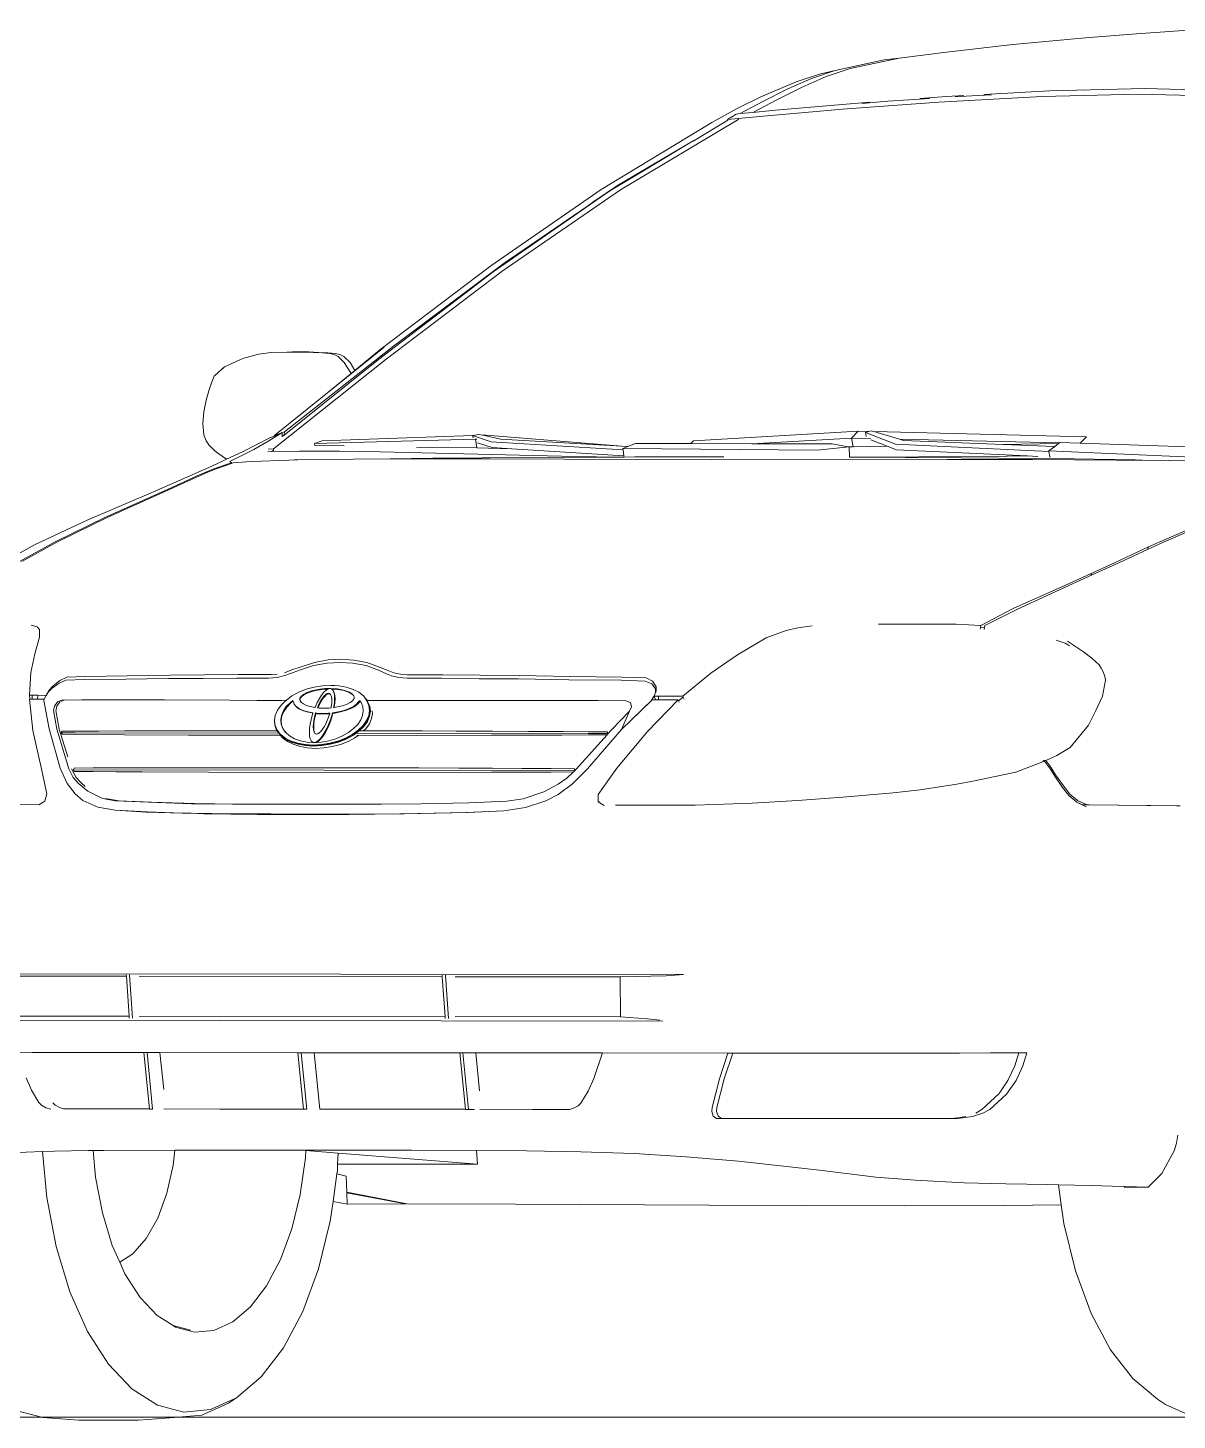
# Model space of a CAD drawing. Header units: inches. Extents: x 1944 to 3775, y -462 to 1299.
# Drawn here: x 3279.1 to 3328.6, y 1211.9 to 1271.9 of the extents above; entities that cross this region are included whole.
import ezdxf

# ---------------------------------------------------------------- set-up
doc = ezdxf.new("R2010")
doc.units = ezdxf.units.IN
doc.header["$MEASUREMENT"] = 0
doc.layers.add('CAR', color=173, linetype='Continuous', lineweight=13)

# ---------------------------------------------------------------- blocks, each defined once
blk = doc.blocks.new('A$C40BF4DA2')
at = {"layer": 'CAR'}
for p, q in [((58.233, 59.597), (54.65, 59.855)), ((58.233, 59.597), (60.275, 59.444)), ((63.563, 59.136), (60.275, 59.444)), ((66.412, 58.802), (63.563, 59.136)), ((66.412, 58.802), (68.45, 58.552)), ((69.098, 58.47), (68.45, 58.552)), ((68.45, 58.552), (70.566, 58.097)), ((71.211, 58.017), (69.098, 58.47)), ((70.566, 58.097), (71.596, 57.755)), ((72.231, 57.677), (71.211, 58.017)), ((71.887, 57.862), (71.211, 58.017)), ((71.596, 57.755), (72.64, 57.302)), ((72.897, 57.531), (71.887, 57.862)), ((73.253, 57.226), (72.231, 57.677)), ((53.584, 57.128), (57.871, 57.236)), ((58.151, 56.999), (53.842, 56.891)), ((57.871, 57.236), (61.985, 57.138)), ((62.289, 56.901), (58.151, 56.999)), ((61.985, 57.138), (64.807, 56.982)), ((72.64, 57.302), (73.732, 56.755)), ((72.897, 57.531), (74.414, 56.886)), ((74.323, 56.682), (73.253, 57.226)), ((66.741, 56.656), (62.289, 56.901)), ((64.482, 56.969), (65.32, 56.932)), ((65.32, 56.932), (66.049, 56.884)), ((65.676, 56.934), (66.422, 56.892)), ((66.422, 56.892), (67.561, 56.808)), ((70.895, 56.349), (66.741, 56.656)), ((67.128, 56.813), (68.948, 56.694)), ((68.948, 56.694), (70.05, 56.601)), ((69.726, 56.648), (70.563, 56.586)), ((70.563, 56.586), (73.788, 56.307)), ((73.732, 56.755), (74.757, 56.213)), ((75.307, 56.159), (74.323, 56.682)), ((75.434, 56.379), (74.414, 56.886)), ((74.136, 56.069), (70.895, 56.349)), ((73.788, 56.307), (74.757, 56.213)), ((75.85, 55.901), (74.136, 56.069)), ((74.757, 56.213), (75.307, 56.159)), ((75.307, 56.159), (75.478, 56.142)), ((75.338, 55.823), (75.337, 55.816)), ((75.337, 55.816), (75.338, 55.815)), ((75.368, 55.925), (80.466, 52.88)), ((76.531, 55.78), (75.434, 56.379)), ((75.85, 55.901), (75.478, 56.142)), ((75.84, 55.872), (75.85, 55.901)), ((77.335, 54.979), (75.84, 55.872)), ((81.294, 52.889), (76.531, 55.78)), ((77.295, 55.001), (77.473, 54.897)), ((79.713, 53.558), (77.473, 54.897)), ((77.473, 54.897), (79.179, 53.894)), ((79.179, 53.894), (80.583, 53.069)), ((80.914, 52.84), (79.713, 53.558)), ((80.466, 52.88), (85.557, 49.367)), ((80.583, 53.069), (81.602, 52.371)), ((81.483, 52.445), (80.914, 52.84)), ((86.043, 49.609), (81.294, 52.889)), ((82.094, 52.02), (81.483, 52.445)), ((81.602, 52.371), (81.923, 52.151)), ((81.923, 52.151), (85.467, 49.722)), ((85.949, 49.337), (82.094, 52.02)), ((85.467, 49.722), (90.237, 46.145)), ((85.557, 49.367), (90.557, 45.588)), ((90.888, 45.566), (85.949, 49.337)), ((90.822, 45.983), (86.043, 49.609)), ((90.237, 46.145), (94.935, 42.449)), ((90.557, 45.588), (95.408, 41.724)), ((93.299, 43.956), (90.642, 46.096)), ((91.901, 45.1), (90.822, 45.983)), ((92.38, 45.703), (92.111, 45.442)), ((92.621, 45.698), (92.357, 45.441)), ((92.546, 45.787), (92.38, 45.703)), ((92.757, 45.823), (92.546, 45.787)), ((92.798, 45.786), (92.621, 45.698)), ((93.067, 45.852), (92.757, 45.823)), ((93, 45.827), (92.798, 45.786)), ((93.305, 45.848), (93, 45.827)), ((93.448, 45.869), (93.067, 45.852)), ((93.686, 45.868), (93.305, 45.848)), ((93.879, 45.898), (93.448, 45.869)), ((94.118, 45.882), (93.686, 45.868)), ((94.584, 45.891), (93.879, 45.898)), ((94.832, 45.889), (94.118, 45.882)), ((94.588, 45.891), (94.584, 45.891)), ((94.832, 45.889), (94.588, 45.891)), ((95.51, 45.866), (94.832, 45.889)), ((96.053, 45.803), (95.51, 45.866)), ((96.692, 45.625), (96.053, 45.803)), ((96.83, 45.566), (96.692, 45.625)), ((94.954, 42.313), (90.888, 45.566)), ((92.111, 45.442), (91.901, 45.1)), ((92.066, 44.965), (91.901, 45.1)), ((92.357, 45.441), (92.066, 44.965)), ((97.518, 45.247), (96.83, 45.566)), ((97.573, 45.2), (97.518, 45.247)), ((97.631, 45.145), (97.518, 45.247)), ((97.631, 45.145), (97.573, 45.2)), ((97.966, 44.842), (97.631, 45.145)), ((93.299, 43.956), (92.066, 44.965)), ((98.08, 44.566), (97.966, 44.842)), ((98.2, 44.217), (98.08, 44.566)), ((95.351, 42.302), (93.299, 43.956)), ((98.312, 43.814), (98.2, 44.217)), ((98.409, 43.316), (98.312, 43.814)), ((98.448, 42.811), (98.409, 43.316)), ((98.406, 42.328), (98.448, 42.811)), ((69.54, 42.461), (60.383, 42.24)), ((60.383, 42.24), (60.665, 41.966)), ((61.53, 41.995), (60.665, 41.966)), ((61.53, 41.995), (61.545, 41.983)), ((61.545, 41.983), (68.447, 42.132)), ((63.982, 41.912), (68.276, 42.081)), ((68.276, 42.081), (68.447, 42.132)), ((68.447, 42.132), (69.54, 42.461)), ((69.91, 42.417), (68.618, 41.917)), ((68.974, 41.834), (69.676, 42.106)), ((69.54, 42.461), (69.668, 42.5)), ((69.668, 42.5), (69.764, 42.467)), ((69.686, 42.159), (70.512, 42.177)), ((70.217, 42.477), (69.764, 42.467)), ((69.764, 42.467), (69.91, 42.417)), ((69.91, 42.417), (69.878, 42.244)), ((70.512, 42.177), (70.217, 42.477)), ((77.309, 42.061), (70.217, 42.477)), ((70.512, 42.177), (70.431, 41.811)), ((70.512, 42.177), (74.809, 41.939)), ((77.426, 41.948), (77.309, 42.061)), ((86.029, 42.027), (80.349, 41.673)), ((86.243, 42.311), (80.406, 41.831)), ((80.406, 41.831), (85.627, 42.131)), ((85.627, 42.131), (86.312, 42.286)), ((86.829, 42.289), (86.029, 42.027)), ((86.312, 42.286), (86.243, 42.311)), ((86.399, 42.305), (86.243, 42.311)), ((86.312, 42.286), (86.399, 42.305)), ((86.399, 42.305), (86.565, 42.343)), ((86.565, 42.343), (86.82, 42.291)), ((86.644, 42.136), (86.711, 42.141)), ((86.711, 42.141), (86.645, 41.756)), ((86.711, 42.141), (86.676, 42.154)), ((86.711, 42.141), (93.642, 41.946)), ((86.829, 42.289), (86.812, 42.191)), ((93.313, 42.065), (86.82, 42.291)), ((86.82, 42.291), (86.829, 42.289)), ((93.642, 41.946), (93.313, 42.065)), ((94.935, 42.449), (95.028, 42.416)), ((94.935, 42.449), (94.954, 42.313)), ((94.954, 42.313), (94.955, 42.308)), ((95.028, 42.254), (94.962, 42.307)), ((95.028, 42.42), (95.609, 42.058)), ((95.097, 42.392), (95.028, 42.42)), ((95.028, 42.42), (95.028, 42.416)), ((95.028, 42.416), (95.028, 42.254)), ((95.028, 42.254), (95.028, 42.231)), ((95.097, 42.392), (95.351, 42.302)), ((95.385, 42.27), (95.097, 42.392)), ((95.351, 42.302), (95.385, 42.27)), ((95.561, 42.196), (95.385, 42.27)), ((95.561, 42.196), (96.123, 41.905)), ((95.609, 42.058), (96.258, 41.694)), ((98.161, 41.854), (98.311, 42.058)), ((98.311, 42.058), (98.394, 42.285)), ((98.406, 42.328), (98.394, 42.285)), ((60.665, 41.966), (53.744, 41.734)), ((62.006, 41.629), (54.31, 41.289)), ((61.545, 41.983), (61.589, 41.95)), ((61.589, 41.95), (63.982, 41.912)), ((61.589, 41.95), (61.751, 41.825)), ((61.751, 41.825), (63.982, 41.912)), ((61.751, 41.825), (62.006, 41.629)), ((62.002, 41.606), (61.959, 41.38)), ((68.618, 41.917), (62.002, 41.606)), ((62.006, 41.629), (62.002, 41.606)), ((62.489, 41.393), (62.947, 41.415)), ((62.947, 41.415), (68.574, 41.68)), ((64.671, 41.384), (62.947, 41.415)), ((68.574, 41.68), (68.974, 41.834)), ((68.974, 41.834), (70.431, 41.811)), ((70.431, 41.811), (70.647, 41.808)), ((70.595, 41.357), (70.603, 41.801)), ((70.603, 41.801), (70.647, 41.808)), ((71.992, 41.656), (70.603, 41.801)), ((70.647, 41.808), (71.338, 41.928)), ((74.809, 41.939), (71.338, 41.928)), ((80.356, 41.73), (71.992, 41.656)), ((77.426, 41.948), (74.809, 41.939)), ((79.808, 41.955), (77.426, 41.948)), ((79.808, 41.955), (80.146, 41.816)), ((80.146, 41.816), (80.406, 41.831)), ((80.146, 41.816), (80.356, 41.73)), ((80.314, 41.423), (80.306, 41.366)), ((80.314, 41.423), (85.141, 41.724)), ((80.349, 41.673), (80.314, 41.423)), ((80.356, 41.73), (80.349, 41.673)), ((83.005, 41.406), (80.751, 41.365)), ((83.005, 41.406), (90.815, 41.586)), ((85.141, 41.724), (85.988, 41.776)), ((85.141, 41.724), (86.645, 41.756)), ((85.988, 41.776), (86.62, 41.983)), ((86.645, 41.756), (89.244, 41.796)), ((92.564, 41.612), (90.815, 41.586)), ((92.357, 41.844), (93.626, 41.864)), ((94.285, 41.621), (92.564, 41.612)), ((93.642, 41.946), (93.626, 41.864)), ((95.477, 41.604), (94.285, 41.621)), ((95.408, 41.724), (95.641, 41.71)), ((95.408, 41.627), (95.408, 41.724)), ((95.477, 41.604), (95.408, 41.659)), ((95.649, 41.591), (95.477, 41.604)), ((96.123, 41.905), (96.746, 41.584)), ((96.258, 41.694), (96.909, 41.361)), ((96.746, 41.584), (97.426, 41.267)), ((97.426, 41.267), (97.812, 41.525)), ((97.812, 41.525), (97.935, 41.632)), ((97.935, 41.632), (98.141, 41.829)), ((98.141, 41.829), (98.161, 41.854)), ((55.658, 41.197), (57.984, 41.224)), ((59.115, 41.237), (57.984, 41.224)), ((58.292, 41.239), (60.913, 41.282)), ((62.717, 41.255), (59.115, 41.237)), ((60.913, 41.282), (65.792, 41.33)), ((61.959, 41.38), (61.956, 41.364)), ((66.391, 41.258), (62.717, 41.255)), ((70.595, 41.357), (64.671, 41.384)), ((65.792, 41.33), (70.595, 41.357)), ((66.391, 41.258), (76.527, 41.248)), ((70.595, 41.351), (70.595, 41.357)), ((76.004, 41.368), (79.836, 41.368)), ((76.527, 41.248), (86.071, 41.281)), ((79.836, 41.368), (80.306, 41.366)), ((80.306, 41.366), (80.751, 41.365)), ((80.751, 41.365), (84.33, 41.352)), ((84.33, 41.352), (88.547, 41.315)), ((89.18, 41.286), (86.071, 41.281)), ((88.547, 41.315), (90.384, 41.282)), ((90.384, 41.282), (89.18, 41.286)), ((91.983, 41.276), (90.384, 41.282)), ((91.983, 41.276), (94.38, 41.244)), ((94.503, 41.241), (94.38, 41.244)), ((94.745, 41.235), (94.503, 41.241)), ((94.745, 41.235), (96.347, 41.177)), ((96.571, 41.158), (96.347, 41.177)), ((97.141, 41.11), (96.571, 41.158)), ((96.909, 41.361), (97.282, 41.172)), ((97.222, 41.082), (97.141, 41.11)), ((97.282, 41.172), (97.222, 41.11)), ((97.222, 41.11), (97.978, 40.858)), ((97.222, 41.11), (97.222, 41.082)), ((97.881, 40.858), (97.222, 41.082)), ((97.426, 41.267), (97.548, 41.21)), ((97.548, 41.21), (98.064, 40.971)), ((98.231, 40.714), (97.881, 40.858)), ((97.978, 40.858), (98.329, 40.714)), ((98.064, 40.971), (100.577, 39.859)), ((98.593, 40.558), (98.231, 40.714)), ((98.329, 40.714), (98.69, 40.559)), ((99.862, 39.978), (98.593, 40.558)), ((98.69, 40.559), (99.952, 39.978)), ((102.574, 38.765), (99.862, 39.978)), ((99.952, 39.978), (102.667, 38.765)), ((100.577, 39.859), (103.43, 38.639)), ((55.347, 38.524), (57.191, 37.726)), ((57.203, 37.644), (55.387, 38.431)), ((104.748, 37.7), (102.574, 38.765)), ((102.667, 38.765), (104.846, 37.701)), ((103.43, 38.639), (105.706, 37.584)), ((57.196, 37.723), (57.191, 37.726)), ((57.199, 37.722), (57.196, 37.723)), ((57.199, 37.722), (57.381, 37.644)), ((57.753, 37.388), (57.203, 37.644)), ((57.381, 37.644), (57.709, 37.491)), ((57.709, 37.491), (57.753, 37.388)), ((57.709, 37.491), (59.179, 36.807)), ((59, 36.807), (57.753, 37.388)), ((106.253, 36.863), (104.748, 37.7)), ((104.846, 37.701), (106.35, 36.864)), ((105.706, 37.584), (107.168, 36.767)), ((60.144, 36.287), (59, 36.807)), ((59.179, 36.807), (60.213, 36.336)), ((60.144, 36.287), (60.213, 36.336)), ((61.14, 35.835), (60.144, 36.287)), ((60.213, 36.336), (61.315, 35.835)), ((63.359, 34.816), (61.14, 35.835)), ((61.315, 35.835), (63.538, 34.836)), ((64.764, 34.101), (63.359, 34.816)), ((63.538, 34.836), (64.943, 34.101)), ((64.778, 34.02), (64.764, 34.101)), ((64.952, 34.031), (64.778, 34.02)), ((64.791, 33.94), (64.778, 34.02)), ((64.943, 34.101), (66.006, 34.165)), ((64.943, 34.101), (64.952, 34.031)), ((64.952, 34.031), (64.962, 33.955)), ((66.006, 34.165), (69.35, 34.166)), ((72.21, 34.088), (72.821, 34.013)), ((72.821, 34.013), (73.323, 33.89)), ((73.323, 33.89), (74.181, 33.573)), ((105.483, 33.929), (105.588, 34.052)), ((105.486, 33.818), (105.483, 33.929)), ((105.49, 33.61), (105.486, 33.818)), ((105.688, 32.881), (105.49, 33.61)), ((105.588, 34.052), (105.844, 34.128)), ((60.508, 32.973), (61.208, 33.427)), ((61.12, 33.228), (61.299, 33.34)), ((61.299, 33.34), (61.689, 33.471)), ((74.181, 33.573), (75.424, 32.845)), ((59.748, 32.275), (59.847, 32.415)), ((59.847, 32.415), (60.159, 32.698)), ((60.159, 32.698), (60.508, 32.973)), ((75.424, 32.845), (76.567, 32.051)), ((90.835, 32.306), (91.381, 32.511)), ((91.381, 32.511), (91.952, 32.621)), ((91.994, 32.485), (91.419, 32.382)), ((92.506, 32.654), (91.952, 32.621)), ((92.546, 32.516), (91.994, 32.485)), ((92.506, 32.654), (93.055, 32.622)), ((93.097, 32.486), (92.546, 32.516)), ((93.055, 32.622), (93.641, 32.514)), ((93.691, 32.385), (93.097, 32.486)), ((93.641, 32.514), (94.253, 32.31)), ((105.858, 32.086), (105.688, 32.881)), ((59.563, 31.749), (59.575, 31.848)), ((59.575, 31.848), (59.62, 31.99)), ((59.62, 31.99), (59.683, 32.133)), ((59.683, 32.133), (59.748, 32.275)), ((76.567, 32.051), (77.772, 31.066)), ((79.077, 31.703), (79.354, 31.851)), ((79.354, 31.851), (80.384, 31.886)), ((80.384, 31.886), (82.64, 31.915)), ((82.64, 31.915), (84.81, 31.953)), ((84.861, 31.804), (82.689, 31.772)), ((84.81, 31.953), (86.503, 31.966)), ((86.555, 31.816), (84.861, 31.804)), ((86.503, 31.966), (88.114, 31.987)), ((88.167, 31.834), (86.555, 31.816)), ((89.651, 31.989), (88.114, 31.987)), ((89.631, 31.836), (88.167, 31.834)), ((90.02, 31.865), (89.631, 31.836)), ((89.651, 31.989), (89.939, 32.007)), ((89.939, 32.007), (90.226, 32.066)), ((90.33, 31.945), (90.02, 31.865)), ((90.226, 32.066), (90.515, 32.19)), ((90.543, 32.032), (90.33, 31.945)), ((90.515, 32.19), (90.835, 32.306)), ((90.89, 32.177), (90.543, 32.032)), ((91.419, 32.382), (90.89, 32.177)), ((94.285, 32.181), (93.691, 32.385)), ((94.253, 32.31), (94.611, 32.194)), ((94.675, 32.037), (94.285, 32.181)), ((94.611, 32.194), (94.939, 32.072)), ((94.916, 31.951), (94.675, 32.037)), ((95.249, 31.871), (94.916, 31.951)), ((95.245, 32.013), (95.501, 31.996)), ((95.621, 31.843), (95.249, 31.871)), ((95.501, 31.996), (96.932, 31.998)), ((96.985, 31.845), (95.621, 31.843)), ((96.932, 31.998), (98.4, 31.98)), ((98.452, 31.83), (96.985, 31.845)), ((98.4, 31.98), (99.879, 31.971)), ((99.93, 31.822), (98.452, 31.83)), ((99.879, 31.971), (101.716, 31.938)), ((101.766, 31.795), (99.93, 31.822)), ((101.716, 31.938), (103.515, 31.914)), ((103.563, 31.774), (101.766, 31.795)), ((103.515, 31.914), (104.304, 31.881)), ((104.304, 31.881), (104.605, 31.734)), ((105.912, 31.1), (105.858, 32.086)), ((59.698, 31.061), (59.563, 31.749)), ((78.924, 31.464), (79.077, 31.703)), ((78.927, 31.316), (78.924, 31.464)), ((78.927, 31.316), (78.951, 31.356)), ((78.928, 31.276), (78.927, 31.316)), ((78.947, 31.229), (78.928, 31.276)), ((78.951, 31.356), (78.947, 31.229)), ((79.011, 31.07), (78.947, 31.229)), ((78.952, 31.383), (78.951, 31.356)), ((79.116, 31.589), (78.952, 31.383)), ((79.4, 31.716), (79.116, 31.589)), ((80.432, 31.747), (79.4, 31.716)), ((82.689, 31.772), (80.432, 31.747)), ((91.73, 31.23), (91.527, 31.072)), ((91.98, 31.357), (91.73, 31.23)), ((92.271, 31.451), (91.98, 31.357)), ((91.984, 31.125), (92.116, 31.209)), ((91.999, 31.144), (92.135, 31.231)), ((92.369, 31.3), (92.116, 31.209)), ((92.389, 31.321), (92.135, 31.231)), ((92.593, 31.509), (92.271, 31.451)), ((92.653, 31.355), (92.369, 31.3)), ((92.672, 31.377), (92.389, 31.321)), ((92.765, 31.519), (92.593, 31.509)), ((92.901, 31.371), (92.653, 31.355)), ((92.943, 31.394), (92.672, 31.377)), ((92.765, 31.519), (92.937, 31.529)), ((92.766, 31.089), (92.791, 31.21)), ((92.785, 31.111), (92.81, 31.232)), ((92.791, 31.21), (92.832, 31.3)), ((92.81, 31.232), (92.851, 31.322)), ((92.832, 31.3), (92.851, 31.322)), ((92.851, 31.322), (92.901, 31.371)), ((92.901, 31.371), (92.907, 31.377)), ((92.943, 31.394), (92.907, 31.377)), ((92.937, 31.529), (93.293, 31.51)), ((92.943, 31.394), (92.976, 31.396)), ((93.009, 31.395), (92.976, 31.396)), ((93.036, 31.192), (92.99, 31.179)), ((93.009, 31.395), (93.057, 31.378)), ((93.009, 31.395), (93.196, 31.389)), ((93.09, 31.179), (93.036, 31.192)), ((93.057, 31.378), (93.068, 31.371)), ((93.068, 31.371), (93.177, 31.367)), ((93.068, 31.371), (93.145, 31.322)), ((93.145, 31.322), (93.239, 31.232)), ((93.394, 31.343), (93.177, 31.367)), ((93.413, 31.365), (93.196, 31.389)), ((93.239, 31.232), (93.335, 31.111)), ((93.649, 31.453), (93.293, 31.51)), ((93.601, 31.305), (93.394, 31.343)), ((93.62, 31.326), (93.413, 31.365)), ((93.601, 31.305), (93.789, 31.253)), ((93.62, 31.326), (93.808, 31.275)), ((93.995, 31.36), (93.649, 31.453)), ((93.789, 31.253), (93.951, 31.192)), ((93.808, 31.275), (93.97, 31.214)), ((93.951, 31.192), (94.081, 31.125)), ((93.97, 31.214), (94.1, 31.147)), ((94.32, 31.233), (93.995, 31.36)), ((94.614, 31.076), (94.32, 31.233)), ((104.351, 31.746), (103.563, 31.774)), ((104.644, 31.619), (104.351, 31.746)), ((104.605, 31.734), (104.92, 31.496)), ((104.948, 31.414), (104.644, 31.619)), ((104.92, 31.496), (105.082, 31.308)), ((105.101, 31.253), (104.948, 31.414)), ((105.082, 31.308), (105.206, 31.101)), ((105.204, 31.093), (105.101, 31.253)), ((59.99, 30.44), (59.698, 31.061)), ((77.722, 30.936), (77.755, 31.023)), ((77.755, 31.023), (77.772, 31.066)), ((77.959, 30.856), (77.755, 31.023)), ((77.772, 31.066), (78.823, 31.066)), ((77.959, 30.856), (77.933, 30.798)), ((77.978, 30.898), (77.959, 30.856)), ((77.978, 30.898), (79.298, 29.546)), ((77.978, 30.898), (78.848, 30.898)), ((78.825, 30.959), (78.823, 31.066)), ((78.823, 31.066), (78.897, 31.066)), ((78.848, 30.898), (78.825, 30.959)), ((78.951, 30.898), (78.848, 30.898)), ((78.897, 31.066), (79.011, 31.07)), ((79.01, 31.067), (78.951, 30.898)), ((79.095, 30.898), (78.951, 30.898)), ((79.011, 31.07), (79.01, 31.067)), ((79.01, 31.067), (79.02, 31.044)), ((79.02, 31.044), (79.158, 30.845)), ((80.415, 29.623), (79.095, 30.898)), ((79.158, 30.845), (80.415, 29.623)), ((79.983, 30.606), (80.028, 30.791)), ((80.07, 30.41), (79.983, 30.606)), ((80.028, 30.791), (80.229, 30.86)), ((80.229, 30.86), (81.435, 30.877)), ((83.46, 30.883), (81.435, 30.877)), ((85.496, 30.883), (83.46, 30.883)), ((85.496, 30.883), (90.018, 30.874)), ((90.018, 30.874), (90.479, 30.875)), ((90.479, 30.875), (90.983, 30.877)), ((90.983, 30.877), (91.085, 30.877)), ((91.085, 30.877), (91.356, 30.88)), ((91.262, 30.634), (91.234, 30.418)), ((91.25, 30.428), (91.278, 30.643)), ((91.262, 30.634), (91.353, 30.838)), ((91.269, 30.45), (91.297, 30.664)), ((91.367, 30.844), (91.278, 30.643)), ((91.387, 30.866), (91.297, 30.664)), ((91.416, 30.915), (91.353, 30.838)), ((91.356, 30.88), (91.36, 30.883)), ((91.381, 30.88), (91.356, 30.88)), ((91.36, 30.883), (91.454, 30.971)), ((91.383, 30.883), (91.36, 30.883)), ((91.416, 30.915), (91.367, 30.844)), ((91.383, 30.883), (91.381, 30.88)), ((91.383, 30.881), (91.381, 30.88)), ((91.416, 30.923), (91.383, 30.883)), ((91.463, 30.98), (91.387, 30.866)), ((91.416, 30.923), (91.441, 30.951)), ((91.441, 30.951), (91.416, 30.915)), ((91.454, 30.971), (91.441, 30.951)), ((91.454, 30.971), (91.463, 30.98)), ((91.463, 30.98), (91.523, 31.067)), ((91.523, 31.067), (91.527, 31.072)), ((91.557, 30.611), (91.539, 30.421)), ((91.627, 30.793), (91.557, 30.611)), ((91.627, 30.793), (91.67, 30.853)), ((91.67, 30.853), (91.688, 30.877)), ((91.67, 30.853), (91.722, 30.792)), ((91.688, 30.877), (91.741, 30.814)), ((91.811, 30.696), (91.722, 30.792)), ((91.83, 30.717), (91.741, 30.814)), ((91.938, 30.603), (91.811, 30.696)), ((91.957, 30.625), (91.83, 30.717)), ((91.946, 31.077), (91.926, 31.018)), ((91.926, 31.018), (91.93, 30.968)), ((91.93, 30.968), (91.955, 30.918)), ((92.103, 30.518), (91.938, 30.603)), ((91.984, 31.125), (91.946, 31.077)), ((91.955, 30.918), (92.01, 30.859)), ((92.122, 30.54), (91.957, 30.625)), ((91.999, 31.144), (91.984, 31.125)), ((92.01, 30.859), (92.103, 30.792)), ((92.103, 30.792), (92.233, 30.725)), ((92.233, 30.725), (92.395, 30.664)), ((92.395, 30.664), (92.583, 30.612)), ((92.583, 30.612), (92.792, 30.575)), ((92.757, 30.941), (92.766, 31.089)), ((92.766, 30.773), (92.757, 30.941)), ((92.789, 30.59), (92.766, 30.773)), ((92.777, 30.963), (92.785, 31.111)), ((92.785, 30.794), (92.777, 30.963)), ((92.808, 30.612), (92.785, 30.794)), ((92.817, 30.571), (92.808, 30.612)), ((92.9, 30.982), (92.894, 30.869)), ((92.894, 30.869), (92.9, 30.74)), ((92.919, 31.073), (92.9, 30.982)), ((92.9, 30.74), (92.918, 30.601)), ((92.918, 30.601), (92.927, 30.559)), ((92.947, 31.135), (92.919, 31.073)), ((92.97, 31.157), (92.947, 31.135)), ((92.95, 31.14), (92.947, 31.135)), ((92.99, 31.179), (92.95, 31.14)), ((93.017, 31.17), (92.97, 31.157)), ((93.071, 31.157), (93.017, 31.17)), ((93.134, 31.118), (93.071, 31.157)), ((93.153, 31.14), (93.09, 31.179)), ((93.203, 31.052), (93.134, 31.118)), ((93.223, 31.073), (93.153, 31.14)), ((93.276, 30.96), (93.203, 31.052)), ((93.295, 30.982), (93.223, 31.073)), ((93.348, 30.848), (93.276, 30.96)), ((93.367, 30.87), (93.295, 30.982)), ((93.335, 31.111), (93.43, 30.963)), ((93.417, 30.719), (93.348, 30.848)), ((93.437, 30.741), (93.367, 30.87)), ((93.481, 30.58), (93.417, 30.719)), ((93.43, 30.963), (93.521, 30.795)), ((93.5, 30.602), (93.437, 30.741)), ((93.517, 30.56), (93.5, 30.602)), ((93.521, 30.795), (93.604, 30.613)), ((93.604, 30.613), (93.62, 30.572)), ((93.62, 30.572), (93.829, 30.614)), ((93.829, 30.614), (93.986, 30.666)), ((93.986, 30.666), (94.113, 30.727)), ((94.081, 31.125), (94.174, 31.058)), ((94.1, 31.147), (94.193, 31.08)), ((94.113, 30.727), (94.199, 30.791)), ((94.174, 31.058), (94.229, 30.999)), ((94.193, 31.08), (94.248, 31.021)), ((94.199, 30.791), (94.238, 30.84)), ((94.199, 30.791), (94.204, 30.794)), ((94.204, 30.794), (94.257, 30.861)), ((94.254, 30.949), (94.229, 30.999)), ((94.238, 30.84), (94.258, 30.899)), ((94.273, 30.971), (94.248, 31.021)), ((94.258, 30.899), (94.254, 30.949)), ((94.257, 30.861), (94.277, 30.921)), ((94.277, 30.921), (94.273, 30.971)), ((94.427, 30.606), (94.313, 30.521)), ((94.447, 30.628), (94.332, 30.542)), ((94.427, 30.606), (94.447, 30.628)), ((94.52, 30.721), (94.447, 30.628)), ((94.552, 30.817), (94.52, 30.721)), ((94.561, 30.85), (94.552, 30.817)), ((94.568, 30.881), (94.561, 30.85)), ((94.561, 30.85), (94.659, 30.775)), ((94.568, 30.881), (94.679, 30.797)), ((94.859, 30.883), (94.614, 31.076)), ((94.836, 30.593), (94.659, 30.775)), ((94.855, 30.615), (94.679, 30.797)), ((94.965, 30.404), (94.836, 30.593)), ((94.984, 30.425), (94.855, 30.615)), ((94.859, 30.883), (94.915, 30.884)), ((94.876, 30.87), (94.859, 30.883)), ((95.083, 30.669), (94.876, 30.87)), ((95.05, 30.882), (94.915, 30.884)), ((95.05, 30.882), (95.109, 30.882)), ((95.237, 30.455), (95.083, 30.669)), ((95.109, 30.882), (95.152, 30.882)), ((95.152, 30.882), (95.701, 30.881)), ((95.701, 30.881), (96.019, 30.882)), ((96.121, 30.882), (96.019, 30.882)), ((97.287, 30.888), (96.121, 30.882)), ((100.104, 30.901), (97.287, 30.888)), ((101.86, 30.905), (100.104, 30.901)), ((103.563, 30.904), (101.86, 30.905)), ((103.563, 30.904), (103.581, 30.903)), ((104.431, 30.889), (103.581, 30.903)), ((103.581, 30.903), (103.664, 30.903)), ((103.664, 30.903), (104.532, 30.889)), ((104.564, 30.838), (104.431, 30.889)), ((104.532, 30.889), (104.712, 30.821)), ((104.564, 30.838), (104.566, 30.838)), ((104.738, 30.636), (104.609, 30.821)), ((104.712, 30.821), (104.841, 30.635)), ((104.767, 30.491), (104.738, 30.636)), ((104.841, 30.635), (104.882, 30.44)), ((105.069, 29.652), (105.303, 30.876)), ((105.204, 31.093), (105.206, 31.101)), ((105.215, 31.075), (105.204, 31.093)), ((105.206, 31.101), (105.29, 31.098)), ((105.294, 30.897), (105.215, 31.075)), ((105.56, 31.099), (105.29, 31.098)), ((105.3, 30.929), (105.294, 30.897)), ((105.303, 30.876), (105.294, 30.897)), ((105.569, 30.93), (105.3, 30.929)), ((105.569, 30.93), (105.56, 31.099)), ((105.56, 31.099), (105.798, 31.099)), ((105.808, 30.931), (105.569, 30.93)), ((105.773, 29.578), (105.922, 30.931)), ((105.798, 31.099), (105.891, 31.1)), ((105.798, 31.099), (105.808, 30.931)), ((105.922, 30.931), (105.808, 30.931)), ((105.891, 31.1), (105.912, 31.1)), ((105.912, 31.1), (105.898, 30.969)), ((60.305, 29.815), (59.99, 30.44)), ((80.846, 29.617), (80.07, 30.41)), ((80.415, 29.623), (80.07, 30.41)), ((91.162, 30.428), (91.148, 30.32)), ((91.148, 30.32), (91.182, 30.097)), ((91.182, 30.097), (91.278, 29.874)), ((91.234, 30.418), (91.269, 30.195)), ((91.284, 30.207), (91.25, 30.428)), ((91.303, 30.229), (91.269, 30.45)), ((91.269, 30.195), (91.365, 29.972)), ((91.38, 29.986), (91.284, 30.207)), ((91.399, 30.008), (91.303, 30.229)), ((91.399, 30.008), (91.552, 29.794)), ((91.571, 30.229), (91.539, 30.421)), ((91.651, 30.037), (91.571, 30.229)), ((91.651, 30.037), (91.78, 29.848)), ((92.299, 30.443), (92.103, 30.518)), ((92.319, 30.465), (92.122, 30.54)), ((92.522, 30.382), (92.299, 30.443)), ((92.542, 30.404), (92.319, 30.465)), ((92.764, 30.337), (92.522, 30.382)), ((92.783, 30.358), (92.542, 30.404)), ((92.846, 30.327), (92.764, 30.337)), ((92.865, 30.349), (92.783, 30.358)), ((92.792, 30.575), (92.789, 30.59)), ((92.792, 30.575), (92.817, 30.571)), ((92.846, 30.327), (92.865, 30.349)), ((92.877, 30.209), (92.846, 30.327)), ((92.897, 30.231), (92.865, 30.349)), ((92.939, 30.017), (92.877, 30.209)), ((92.959, 30.039), (92.897, 30.231)), ((92.927, 30.559), (93.007, 30.55)), ((93.013, 29.828), (92.939, 30.017)), ((93.032, 29.849), (92.959, 30.039)), ((93.036, 30.33), (92.979, 30.337)), ((92.979, 30.337), (92.986, 30.312)), ((93.017, 30.309), (92.986, 30.312)), ((92.986, 30.312), (93.034, 30.161)), ((93.007, 30.55), (93.227, 30.542)), ((93.272, 30.3), (93.017, 30.309)), ((93.034, 30.161), (93.09, 30.016)), ((93.291, 30.321), (93.036, 30.33)), ((93.09, 30.016), (93.154, 29.876)), ((93.227, 30.542), (93.442, 30.551)), ((93.522, 30.309), (93.272, 30.3)), ((93.541, 30.331), (93.291, 30.321)), ((93.442, 30.551), (93.49, 30.557)), ((93.49, 30.557), (93.481, 30.58)), ((93.49, 30.557), (93.517, 30.56)), ((93.576, 30.317), (93.522, 30.309)), ((93.595, 30.339), (93.541, 30.331)), ((93.576, 30.317), (93.595, 30.339)), ((93.576, 30.317), (93.624, 30.14)), ((93.595, 30.339), (93.643, 30.162)), ((93.653, 29.995), (93.624, 30.14)), ((93.672, 30.017), (93.643, 30.162)), ((93.671, 29.855), (93.653, 29.995)), ((93.69, 29.877), (93.672, 30.017)), ((93.778, 30.359), (93.701, 30.35)), ((93.701, 30.35), (93.707, 30.332)), ((93.758, 30.338), (93.707, 30.332)), ((93.707, 30.332), (93.739, 30.232)), ((93.739, 30.232), (93.79, 30.04)), ((93.973, 30.384), (93.758, 30.338)), ((93.992, 30.405), (93.778, 30.359)), ((93.79, 30.04), (93.827, 29.85)), ((94.16, 30.445), (93.973, 30.384)), ((94.179, 30.467), (93.992, 30.405)), ((94.313, 30.521), (94.16, 30.445)), ((94.332, 30.542), (94.179, 30.467)), ((95.046, 30.212), (94.965, 30.404)), ((95.065, 30.233), (94.984, 30.425)), ((95.078, 30.02), (95.046, 30.212)), ((95.06, 29.83), (95.078, 30.02)), ((95.097, 30.041), (95.065, 30.233)), ((95.079, 29.852), (95.097, 30.041)), ((95.332, 30.234), (95.237, 30.455)), ((95.332, 30.234), (95.367, 30.013)), ((95.338, 29.798), (95.366, 30.006)), ((95.366, 30.006), (95.367, 30.013)), ((95.366, 30.006), (95.37, 29.976)), ((104.637, 29.646), (104.777, 30.44)), ((104.882, 30.44), (104.748, 29.645)), ((104.769, 30.481), (104.767, 30.491)), ((104.777, 30.44), (104.769, 30.481)), ((61.084, 28.856), (60.305, 29.815)), ((79.298, 29.546), (80.616, 27.955)), ((81.88, 27.935), (80.415, 29.623)), ((81.017, 29.424), (80.846, 29.617)), ((81.818, 29.529), (81.014, 29.521)), ((81.014, 29.521), (81.022, 29.459)), ((81.022, 29.459), (81.017, 29.424)), ((81.04, 29.399), (81.017, 29.424)), ((81.022, 29.459), (81.854, 29.458)), ((82.363, 27.912), (81.04, 29.399)), ((81.841, 29.391), (81.04, 29.399)), ((81.818, 29.529), (81.841, 29.529)), ((81.841, 29.529), (82.926, 29.537)), ((81.854, 29.458), (91.819, 29.469)), ((82.926, 29.537), (83.007, 29.537)), ((84.392, 29.545), (83.007, 29.537)), ((84.392, 29.545), (84.426, 29.545)), ((85.969, 29.552), (84.426, 29.545)), ((85.969, 29.552), (86.011, 29.552)), ((86.011, 29.552), (86.043, 29.553)), ((87.48, 29.558), (86.043, 29.553)), ((87.533, 29.558), (87.48, 29.558)), ((87.533, 29.558), (89.007, 29.563)), ((89.064, 29.563), (89.007, 29.563)), ((89.064, 29.563), (90.482, 29.567)), ((90.542, 29.567), (90.482, 29.567)), ((90.542, 29.567), (91.524, 29.57)), ((91.434, 29.658), (91.278, 29.874)), ((91.52, 29.756), (91.365, 29.972)), ((91.38, 29.986), (91.533, 29.772)), ((91.524, 29.57), (91.434, 29.658)), ((91.729, 29.553), (91.52, 29.756)), ((91.524, 29.57), (91.668, 29.57)), ((91.533, 29.772), (91.741, 29.571)), ((91.552, 29.794), (91.76, 29.593)), ((91.729, 29.553), (91.987, 29.37)), ((91.741, 29.571), (91.995, 29.39)), ((91.76, 29.593), (92.014, 29.411)), ((91.78, 29.848), (91.957, 29.666)), ((91.957, 29.666), (92.177, 29.498)), ((92.014, 29.411), (92.309, 29.255)), ((92.177, 29.498), (92.435, 29.35)), ((93.096, 29.646), (93.013, 29.828)), ((93.115, 29.667), (93.032, 29.849)), ((93.186, 29.477), (93.096, 29.646)), ((93.206, 29.499), (93.115, 29.667)), ((93.154, 29.876), (93.223, 29.748)), ((93.281, 29.33), (93.186, 29.477)), ((93.301, 29.351), (93.206, 29.499)), ((93.223, 29.748), (93.295, 29.635)), ((93.295, 29.635), (93.368, 29.544)), ((93.368, 29.544), (93.437, 29.478)), ((93.437, 29.478), (93.5, 29.438)), ((93.5, 29.438), (93.554, 29.426)), ((93.554, 29.426), (93.601, 29.438)), ((93.601, 29.438), (93.624, 29.461)), ((93.624, 29.461), (93.652, 29.523)), ((93.624, 29.461), (93.64, 29.478)), ((93.64, 29.478), (93.671, 29.544)), ((93.652, 29.523), (93.671, 29.614)), ((93.677, 29.727), (93.671, 29.855)), ((93.671, 29.614), (93.677, 29.727)), ((93.671, 29.544), (93.69, 29.636)), ((93.696, 29.748), (93.69, 29.877)), ((93.69, 29.636), (93.696, 29.748)), ((93.827, 29.85), (93.851, 29.668)), ((93.851, 29.668), (93.859, 29.5)), ((93.859, 29.5), (93.851, 29.352)), ((94.716, 29.353), (94.878, 29.493)), ((94.878, 29.493), (94.99, 29.648)), ((94.878, 29.493), (94.887, 29.501)), ((95.082, 29.393), (94.879, 29.236)), ((94.887, 29.501), (95.009, 29.67)), ((95.101, 29.415), (94.899, 29.258)), ((94.99, 29.648), (95.06, 29.83)), ((95.009, 29.67), (95.079, 29.852)), ((95.082, 29.393), (95.101, 29.415)), ((95.101, 29.415), (95.249, 29.597)), ((95.104, 29.376), (95.183, 29.473)), ((95.183, 29.473), (95.252, 29.557)), ((103.961, 29.485), (95.183, 29.473)), ((95.249, 29.597), (95.338, 29.798)), ((95.259, 29.574), (95.252, 29.557)), ((95.342, 29.76), (95.259, 29.574)), ((96.257, 29.574), (95.259, 29.574)), ((95.342, 29.76), (95.37, 29.976)), ((96.257, 29.574), (101.828, 29.566)), ((101.828, 29.4), (99.068, 29.387)), ((101.828, 29.566), (102.936, 29.561)), ((101.828, 29.4), (103.924, 29.417)), ((102.936, 29.561), (102.961, 29.561)), ((102.961, 29.561), (103.006, 29.561)), ((103.924, 29.556), (103.006, 29.561)), ((103.924, 29.556), (104.511, 29.549)), ((103.924, 29.417), (104.511, 29.428)), ((103.961, 29.485), (104.549, 29.487)), ((104.748, 29.645), (104.23, 27.939)), ((104.265, 28.452), (104.636, 29.645)), ((104.549, 29.487), (104.511, 29.549)), ((104.511, 29.428), (104.549, 29.487)), ((105.069, 29.652), (104.601, 27.962)), ((104.636, 29.645), (104.637, 29.646)), ((105.418, 27.985), (105.773, 29.578)), ((61.668, 28.51), (61.084, 28.856)), ((81.841, 29.391), (82.994, 29.385)), ((86.011, 29.376), (82.994, 29.385)), ((86.011, 29.376), (91.759, 29.372)), ((91.759, 29.372), (91.9, 29.272)), ((91.759, 29.372), (91.824, 29.372)), ((92.197, 29.114), (91.9, 29.272)), ((92.284, 29.211), (91.987, 29.37)), ((91.995, 29.39), (92.29, 29.233)), ((92.197, 29.114), (92.525, 28.985)), ((92.612, 29.083), (92.284, 29.211)), ((92.29, 29.233), (92.614, 29.106)), ((92.309, 29.255), (92.634, 29.128)), ((92.435, 29.35), (92.722, 29.229)), ((92.525, 28.985), (92.874, 28.891)), ((92.961, 28.989), (92.612, 29.083)), ((92.614, 29.106), (92.96, 29.013)), ((92.634, 29.128), (92.979, 29.034)), ((92.722, 29.229), (93.028, 29.14)), ((93.234, 28.834), (92.874, 28.891)), ((92.96, 29.013), (93.316, 28.956)), ((93.32, 28.932), (92.961, 28.989)), ((92.979, 29.034), (93.335, 28.977)), ((93.028, 29.14), (93.344, 29.085)), ((93.234, 28.834), (93.592, 28.815)), ((93.378, 29.208), (93.281, 29.33)), ((93.397, 29.23), (93.301, 29.351)), ((93.316, 28.956), (93.672, 28.937)), ((93.679, 28.912), (93.32, 28.932)), ((93.335, 28.977), (93.691, 28.959)), ((93.344, 29.085), (93.544, 29.073)), ((93.471, 29.118), (93.378, 29.208)), ((93.491, 29.14), (93.397, 29.23)), ((93.544, 29.073), (93.471, 29.118)), ((93.579, 29.085), (93.491, 29.14)), ((93.544, 29.073), (93.628, 29.068)), ((93.628, 29.068), (93.579, 29.085)), ((93.94, 28.834), (93.592, 28.815)), ((93.628, 29.068), (93.659, 29.066)), ((93.699, 29.069), (93.659, 29.066)), ((94.016, 28.957), (93.672, 28.937)), ((94.026, 28.932), (93.679, 28.912)), ((94.035, 28.978), (93.691, 28.959)), ((93.729, 29.085), (93.699, 29.069)), ((93.716, 29.07), (93.699, 29.069)), ((93.765, 29.119), (93.716, 29.07)), ((93.964, 29.085), (93.716, 29.07)), ((93.785, 29.141), (93.729, 29.085)), ((93.765, 29.119), (93.785, 29.141)), ((93.826, 29.231), (93.785, 29.141)), ((93.851, 29.352), (93.826, 29.231)), ((94.265, 28.893), (93.94, 28.834)), ((93.964, 29.085), (94.247, 29.141)), ((94.016, 28.957), (94.338, 29.014)), ((94.352, 28.991), (94.026, 28.932)), ((94.035, 28.978), (94.357, 29.036)), ((94.247, 29.141), (94.501, 29.231)), ((94.265, 28.893), (94.559, 28.988)), ((94.629, 29.109), (94.338, 29.014)), ((94.645, 29.086), (94.352, 28.991)), ((94.648, 29.13), (94.357, 29.036)), ((94.501, 29.231), (94.716, 29.353)), ((94.811, 29.117), (94.559, 28.988)), ((94.629, 29.109), (94.879, 29.236)), ((94.898, 29.215), (94.645, 29.086)), ((94.648, 29.13), (94.899, 29.258)), ((94.811, 29.117), (95.016, 29.275)), ((95.102, 29.373), (94.898, 29.215)), ((95.016, 29.275), (95.102, 29.373)), ((95.102, 29.373), (95.104, 29.376)), ((99.068, 29.387), (95.104, 29.376)), ((62.133, 28.292), (61.668, 28.51)), ((61.963, 28.055), (62.096, 28.24)), ((62.159, 28.21), (62.025, 28.026)), ((62.096, 28.24), (62.133, 28.292)), ((62.096, 28.24), (62.159, 28.21)), ((62.133, 28.292), (62.245, 28.293)), ((62.194, 28.26), (62.159, 28.21)), ((62.194, 28.26), (62.269, 28.281)), ((63.431, 27.793), (62.194, 28.26)), ((104.265, 28.45), (104.265, 28.452)), ((61.383, 27.199), (61.719, 27.678)), ((61.755, 27.613), (61.419, 27.135)), ((61.719, 27.678), (61.906, 27.975)), ((61.942, 27.911), (61.755, 27.613)), ((61.906, 27.975), (61.963, 28.055)), ((62.025, 28.026), (61.942, 27.911)), ((61.963, 28.055), (62.025, 28.026)), ((65.215, 27.41), (63.431, 27.793)), ((80.616, 27.955), (81.425, 26.826)), ((82.534, 27.281), (81.88, 27.935)), ((82.443, 27.836), (82.363, 27.912)), ((82.436, 27.939), (83.449, 27.945)), ((82.436, 27.939), (82.448, 27.866)), ((82.448, 27.866), (82.443, 27.836)), ((82.486, 27.796), (82.443, 27.836)), ((104.028, 27.891), (82.448, 27.866)), ((82.486, 27.796), (83.465, 27.791)), ((82.77, 27.526), (82.486, 27.796)), ((83.449, 27.945), (83.475, 27.945)), ((86.019, 27.783), (83.465, 27.791)), ((83.475, 27.945), (83.628, 27.946)), ((83.628, 27.946), (84.649, 27.952)), ((84.649, 27.952), (84.687, 27.952)), ((84.687, 27.952), (84.71, 27.952)), ((85.973, 27.958), (84.71, 27.952)), ((86.019, 27.958), (85.973, 27.958)), ((86.019, 27.958), (87.363, 27.963)), ((92.496, 27.779), (86.019, 27.783)), ((87.417, 27.963), (87.363, 27.963)), ((87.417, 27.963), (89.147, 27.969)), ((89.209, 27.969), (89.147, 27.969)), ((89.209, 27.969), (90.863, 27.975)), ((90.933, 27.974), (90.863, 27.975)), ((90.933, 27.974), (92.419, 27.978)), ((92.496, 27.978), (92.419, 27.978)), ((92.496, 27.978), (93.722, 27.98)), ((98.21, 27.79), (92.496, 27.779)), ((93.803, 27.98), (93.722, 27.98)), ((93.803, 27.98), (95.007, 27.981)), ((95.007, 27.981), (95.091, 27.981)), ((95.091, 27.981), (96.51, 27.981)), ((96.51, 27.981), (96.594, 27.981)), ((96.594, 27.981), (102.195, 27.973)), ((98.21, 27.79), (101.067, 27.801)), ((101.067, 27.801), (102.195, 27.807)), ((102.195, 27.973), (103.183, 27.969)), ((102.195, 27.807), (103.183, 27.814)), ((103.991, 27.964), (103.183, 27.969)), ((103.183, 27.814), (103.991, 27.822)), ((103.904, 27.552), (104.105, 27.939)), ((104.028, 27.891), (103.991, 27.964)), ((103.991, 27.822), (104.028, 27.891)), ((104.23, 27.939), (104.032, 27.552)), ((104.601, 27.962), (104.293, 27.307)), ((105.165, 26.855), (105.418, 27.985)), ((61.104, 26.842), (61.383, 27.199)), ((61.419, 27.135), (61.14, 26.777)), ((65.966, 27.272), (65.215, 27.41)), ((67.555, 27.028), (65.966, 27.272)), ((68.716, 26.902), (67.555, 27.028)), ((83.146, 26.83), (82.534, 27.281)), ((83.144, 27.276), (82.77, 27.526)), ((83.759, 26.947), (83.144, 27.276)), ((103.808, 27.301), (103.407, 26.97)), ((103.518, 27.17), (103.692, 27.325)), ((103.692, 27.325), (103.904, 27.552)), ((104.032, 27.552), (103.808, 27.301)), ((104.293, 27.307), (103.956, 26.854)), ((60.363, 26.38), (60.768, 26.567)), ((60.804, 26.503), (60.404, 26.3)), ((60.804, 26.503), (60.539, 26.38)), ((60.768, 26.567), (61.104, 26.842)), ((61.14, 26.777), (60.804, 26.503)), ((69.051, 26.866), (68.716, 26.902)), ((70.884, 26.705), (69.051, 26.866)), ((72.842, 26.565), (70.884, 26.705)), ((74.795, 26.451), (72.842, 26.565)), ((77.239, 26.371), (74.795, 26.451)), ((81.425, 26.509), (81.163, 26.357)), ((81.364, 26.508), (81.425, 26.509)), ((81.425, 26.826), (81.425, 26.509)), ((83.676, 26.549), (83.146, 26.83)), ((84.554, 26.262), (83.676, 26.549)), ((84.648, 26.637), (83.759, 26.947)), ((85.355, 26.535), (84.648, 26.637)), ((86.992, 26.473), (85.355, 26.535)), ((89.043, 26.419), (86.992, 26.473)), ((89.043, 26.419), (90.758, 26.405)), ((90.758, 26.405), (90.783, 26.405)), ((90.92, 26.404), (90.783, 26.405)), ((90.92, 26.404), (92.457, 26.406)), ((92.457, 26.406), (92.594, 26.405)), ((92.594, 26.405), (93.941, 26.408)), ((93.941, 26.409), (93.939, 26.409)), ((93.941, 26.408), (94.078, 26.407)), ((94.078, 26.407), (95.414, 26.409)), ((95.414, 26.409), (95.551, 26.409)), ((95.551, 26.409), (97.042, 26.412)), ((97.042, 26.412), (98.809, 26.432)), ((97.179, 26.411), (97.042, 26.412)), ((98.945, 26.431), (97.179, 26.411)), ((98.809, 26.432), (100.66, 26.49)), ((100.796, 26.49), (98.945, 26.431)), ((100.66, 26.49), (102.073, 26.556)), ((102.209, 26.555), (100.796, 26.49)), ((102.073, 26.556), (102.638, 26.659)), ((102.773, 26.659), (102.209, 26.555)), ((103.407, 26.97), (102.773, 26.659)), ((103.615, 26.572), (102.969, 26.284)), ((103.956, 26.854), (103.615, 26.572)), ((105.26, 26.538), (105.165, 26.855)), ((105.511, 26.387), (105.26, 26.538)), ((106.734, 26.394), (105.511, 26.387)), ((56.509, 26.339), (56.344, 26.337)), ((57.61, 26.348), (56.509, 26.339)), ((60.363, 26.38), (57.61, 26.348)), ((57.781, 26.349), (57.61, 26.348)), ((60.277, 26.376), (57.781, 26.349)), ((60.539, 26.38), (60.277, 26.376)), ((79.614, 26.361), (77.239, 26.371)), ((80.677, 26.36), (79.614, 26.361)), ((85.489, 26.127), (84.554, 26.262)), ((87.055, 26.055), (85.489, 26.127)), ((85.489, 26.127), (87.095, 26.057)), ((89.77, 25.989), (87.055, 26.055)), ((87.095, 26.057), (89.174, 26.005)), ((89.174, 26.005), (89.964, 25.997)), ((89.957, 25.987), (89.77, 25.989)), ((89.964, 25.997), (89.957, 25.987)), ((92.15, 25.967), (89.957, 25.987)), ((89.964, 25.997), (91.071, 25.986)), ((91.071, 25.986), (92.761, 25.985)), ((94.132, 25.967), (92.15, 25.967)), ((92.761, 25.985), (95.517, 25.989)), ((96.104, 25.972), (94.132, 25.967)), ((95.517, 25.989), (97.166, 25.994)), ((98.402, 25.999), (96.104, 25.972)), ((97.166, 25.994), (98.958, 26.016)), ((98.958, 26.016), (98.402, 25.999)), ((98.958, 26.016), (99.343, 26.028)), ((99.343, 26.027), (98.958, 26.016)), ((99.343, 26.028), (100.838, 26.074)), ((100.886, 26.072), (99.343, 26.027)), ((99.343, 26.027), (99.343, 26.028)), ((100.838, 26.074), (102.223, 26.147)), ((102.223, 26.147), (100.886, 26.072)), ((102.969, 26.284), (102.223, 26.147)), ((77.748, 19.067), (110.509, 19.107)), ((78.496, 19.012), (77.748, 19.067)), ((80.475, 18.971), (78.496, 19.012)), ((80.464, 17.251), (80.475, 18.971)), ((80.475, 18.971), (87.582, 18.978)), ((87.873, 17.171), (88.004, 19.045)), ((88.017, 17.258), (88.137, 18.978)), ((88.137, 18.978), (88.142, 19.045)), ((101.192, 18.994), (88.137, 18.978)), ((101.611, 19.061), (101.481, 17.188)), ((101.745, 18.995), (101.625, 17.275)), ((101.749, 19.062), (101.745, 18.995)), ((107.588, 19.004), (101.745, 18.995)), ((78.63, 17.068), (109.96, 17.105)), ((78.762, 17.1), (79.293, 17.169)), ((79.293, 17.169), (80.464, 17.251)), ((80.464, 17.251), (87.583, 17.258)), ((88.011, 17.172), (88.017, 17.258)), ((88.017, 17.258), (101.192, 17.274)), ((101.625, 17.275), (101.618, 17.187)), ((107.601, 17.284), (101.625, 17.275)), ((62.954, 15.704), (63.303, 15.701)), ((62.954, 15.704), (63.129, 15.133)), ((63.467, 15.133), (63.303, 15.701)), ((63.303, 15.701), (64.409, 15.692)), ((63.306, 15.697), (63.467, 15.133)), ((63.377, 15.697), (63.306, 15.697)), ((63.376, 15.698), (63.377, 15.697)), ((64.111, 15.693), (63.376, 15.698)), ((64.041, 15.692), (63.377, 15.697)), ((64.111, 15.693), (64.041, 15.692)), ((64.409, 15.692), (64.111, 15.693)), ((64.409, 15.692), (64.526, 15.691)), ((64.526, 15.691), (65.854, 15.687)), ((65.854, 15.687), (69.401, 15.689)), ((69.401, 15.689), (72.174, 15.683)), ((72.174, 15.683), (75.622, 15.684)), ((75.622, 15.684), (75.831, 15.685)), ((75.622, 15.684), (75.993, 14.578)), ((75.831, 15.685), (81.24, 15.691)), ((75.831, 15.685), (76.193, 14.575)), ((86.69, 15.693), (81.24, 15.691)), ((81.613, 14.593), (81.24, 15.691)), ((86.69, 15.693), (86.527, 14.067)), ((86.69, 15.693), (87.249, 15.693)), ((87.006, 13.26), (87.249, 15.693)), ((87.144, 13.264), (87.387, 15.693)), ((87.249, 15.693), (87.387, 15.693)), ((87.387, 15.693), (93.656, 15.703)), ((93.656, 15.703), (93.414, 13.273)), ((93.656, 15.703), (94.216, 15.703)), ((93.972, 13.267), (94.216, 15.703)), ((94.11, 13.274), (94.353, 15.704)), ((94.216, 15.703), (94.353, 15.704)), ((100.297, 15.709), (94.353, 15.704)), ((100.297, 15.709), (100.137, 14.114)), ((100.297, 15.709), (100.856, 15.71)), ((100.856, 15.71), (100.613, 13.276)), ((100.994, 15.71), (100.751, 13.281)), ((100.856, 15.71), (100.994, 15.71)), ((105.804, 15.718), (100.994, 15.71)), ((106.415, 15.72), (105.804, 15.718)), ((63.419, 14.512), (63.129, 15.133)), ((63.775, 14.509), (63.467, 15.133)), ((63.827, 13.923), (63.419, 14.512)), ((64.153, 13.947), (63.775, 14.509)), ((75.993, 14.578), (76.307, 13.342)), ((76.193, 14.575), (76.511, 13.339)), ((81.848, 14.053), (81.613, 14.593)), ((106.057, 14.623), (105.832, 14.082)), ((64.547, 13.251), (63.827, 13.923)), ((64.168, 13.924), (64.899, 13.251)), ((82.169, 13.532), (81.848, 14.053)), ((105.832, 14.082), (105.519, 13.56)), ((64.847, 13.093), (64.547, 13.251)), ((65.151, 13.095), (64.899, 13.251)), ((76.307, 13.342), (76.32, 13.17)), ((76.511, 13.339), (76.522, 13.168)), ((82.29, 13.417), (82.169, 13.532)), ((82.485, 13.307), (82.29, 13.417)), ((82.661, 13.259), (82.485, 13.307)), ((82.661, 13.259), (84.255, 13.263)), ((82.676, 13.255), (82.661, 13.259)), ((84.255, 13.263), (82.676, 13.255)), ((82.693, 13.251), (82.676, 13.255)), ((84.255, 13.263), (86.524, 13.264)), ((86.745, 13.261), (86.874, 13.261)), ((86.874, 13.261), (87.006, 13.26)), ((87.006, 13.26), (87.143, 13.26)), ((87.143, 13.26), (87.144, 13.264)), ((87.144, 13.264), (89.183, 13.264)), ((89.183, 13.264), (93.414, 13.273)), ((93.972, 13.267), (94.11, 13.267)), ((94.11, 13.274), (97.719, 13.275)), ((94.11, 13.267), (94.11, 13.274)), ((97.719, 13.275), (100.134, 13.28)), ((100.613, 13.276), (100.751, 13.276)), ((100.751, 13.281), (102.444, 13.285)), ((100.751, 13.281), (100.751, 13.276)), ((102.444, 13.285), (104.448, 13.285)), ((104.429, 13.279), (102.444, 13.285)), ((104.448, 13.285), (104.429, 13.279)), ((104.631, 13.34), (104.448, 13.285)), ((104.809, 13.444), (104.631, 13.34)), ((104.908, 13.547), (104.809, 13.444)), ((105.208, 13.335), (105.002, 13.277)), ((105.401, 13.445), (105.208, 13.335)), ((105.519, 13.56), (105.401, 13.445)), ((65.29, 12.95), (64.847, 13.093)), ((65.933, 12.87), (65.29, 12.95)), ((65.589, 12.955), (65.591, 12.955)), ((65.591, 12.955), (65.826, 12.918)), ((65.826, 12.918), (66.045, 12.883)), ((66.921, 12.869), (65.933, 12.87)), ((66.083, 12.878), (66.094, 12.878)), ((66.921, 12.869), (66.094, 12.878)), ((66.921, 12.869), (71.82, 12.869)), ((71.968, 12.868), (71.82, 12.869)), ((71.968, 12.868), (75.557, 12.87)), ((75.557, 12.87), (75.663, 12.869)), ((75.763, 12.869), (75.663, 12.869)), ((75.763, 12.869), (76.117, 12.866)), ((76.118, 12.867), (76.117, 12.866)), ((76.255, 12.982), (76.118, 12.867)), ((76.321, 12.865), (76.118, 12.867)), ((76.32, 13.17), (76.255, 12.982)), ((76.461, 12.975), (76.321, 12.865)), ((76.522, 13.168), (76.461, 12.975)), ((56.452, 12.146), (56.513, 11.802)), ((56.513, 11.802), (56.611, 11.48)), ((56.611, 11.48), (57.141, 10.501)), ((79.871, 11.363), (82.164, 11.439)), ((82.164, 11.439), (84.512, 11.47)), ((84.512, 11.47), (86.661, 11.483)), ((86.661, 11.483), (86.619, 10.899)), ((86.661, 11.483), (89.467, 11.5)), ((89.467, 11.5), (94.277, 11.505)), ((93.836, 11.47), (92.623, 11.374)), ((94.018, 11.484), (93.836, 11.47)), ((94.277, 11.505), (94.018, 11.484)), ((94.018, 11.484), (94.032, 11.168)), ((94.277, 11.505), (98.015, 11.51)), ((98.015, 11.51), (99.659, 11.503)), ((99.729, 10.854), (99.659, 11.503)), ((99.659, 11.503), (102.712, 11.491)), ((102.712, 11.491), (103.177, 11.486)), ((103.071, 10.338), (103.177, 11.486)), ((103.177, 11.486), (103.393, 11.483)), ((103.393, 11.483), (104.845, 11.466)), ((104.845, 11.466), (105.36, 11.447)), ((105.36, 11.447), (105.178, 9.469)), ((105.36, 11.447), (106.767, 11.395)), ((71.883, 10.642), (75.377, 11.028)), ((75.377, 11.028), (77.63, 11.222)), ((77.63, 11.222), (79.871, 11.363)), ((92.623, 11.374), (86.619, 10.899)), ((86.619, 10.899), (92.644, 10.907)), ((92.644, 10.907), (92.623, 11.374)), ((92.657, 10.627), (92.644, 10.907)), ((94.032, 11.168), (94.253, 9.589)), ((100.001, 9.648), (99.729, 10.854)), ((57.141, 10.501), (57.724, 9.907)), ((65.654, 10.097), (67.762, 10.218)), ((67.762, 10.218), (69.457, 10.347)), ((69.457, 10.347), (71.883, 10.642)), ((92.276, 10.386), (92.252, 9.689)), ((92.678, 10.481), (92.276, 10.386)), ((92.678, 10.481), (92.657, 10.627)), ((92.843, 9.297), (92.678, 10.481)), ((102.779, 8.806), (103.071, 10.338)), ((57.724, 9.907), (58.736, 9.937)), ((58.761, 9.912), (57.724, 9.907)), ((58.736, 9.937), (59.285, 9.954)), ((58.736, 9.937), (58.761, 9.912)), ((59.285, 9.954), (60.17, 9.979)), ((60.17, 9.979), (61.595, 10.009)), ((61.474, 9.142), (61.595, 10.009)), ((61.595, 10.009), (62.048, 10.019)), ((62.048, 10.019), (63.855, 10.047)), ((63.855, 10.047), (65.654, 10.097)), ((92.252, 9.689), (89.643, 9.187)), ((89.725, 9.187), (92.252, 9.673)), ((92.252, 9.673), (92.235, 9.178)), ((92.252, 9.689), (92.252, 9.673)), ((100.395, 8.579), (100.001, 9.648)), ((61.362, 8.346), (61.474, 9.142)), ((63.923, 9.125), (61.474, 9.142)), ((68.231, 9.103), (63.923, 9.125)), ((76.637, 9.132), (68.231, 9.103)), ((84.979, 9.184), (76.637, 9.132)), ((89.643, 9.187), (84.979, 9.184)), ((92.235, 9.178), (89.725, 9.187)), ((92.843, 9.297), (92.235, 9.178)), ((92.964, 8.44), (92.843, 9.297)), ((94.253, 9.589), (94.614, 8.113)), ((105.178, 9.469), (104.773, 7.348)), ((93.463, 6.395), (92.964, 8.44)), ((100.894, 7.695), (100.395, 8.579)), ((102.352, 7.403), (102.779, 8.806)), ((60.862, 6.305), (61.362, 8.346)), ((94.614, 8.113), (95.103, 6.787)), ((101.474, 7.033), (100.894, 7.695)), ((102.029, 6.677), (102.352, 7.403)), ((104.773, 7.348), (104.182, 5.404)), ((95.103, 6.787), (95.705, 5.654)), ((102.029, 6.677), (101.474, 7.033)), ((101.805, 6.172), (102.029, 6.677)), ((60.185, 4.472), (60.862, 6.305)), ((94.141, 4.557), (93.463, 6.395)), ((101.154, 5.154), (101.805, 6.172)), ((95.705, 5.654), (96.399, 4.75)), ((104.182, 5.404), (103.423, 3.699)), ((100.422, 4.38), (101.154, 5.154)), ((59.352, 2.907), (60.185, 4.472)), ((94.973, 2.987), (94.141, 4.557)), ((96.399, 4.75), (97.164, 4.104)), ((99.735, 3.944), (100.422, 4.38)), ((97.164, 4.104), (97.975, 3.737)), ((97.975, 3.737), (98.806, 3.66)), ((98.806, 3.66), (99.63, 3.877)), ((99.735, 3.944), (98.985, 3.747)), ((99.63, 3.877), (99.735, 3.944)), ((103.423, 3.699), (102.522, 2.289)), ((58.391, 1.661), (59.352, 2.907)), ((95.935, 1.734), (94.973, 2.987)), ((102.522, 2.289), (101.507, 1.219)), ((57.331, 0.773), (58.391, 1.661)), ((96.995, 0.838), (95.935, 1.734)), ((101.507, 1.219), (100.411, 0.523)), ((56.976, 0.543), (57.331, 0.773)), ((97.35, 0.61), (96.995, 0.838)), ((98.118, 0.329), (96.995, 0.838)), ((97.35, 0.61), (98.495, 0.092)), ((56.976, 0.543), (55.831, 0.032)), ((99.269, 0.223), (98.118, 0.329)), ((98.495, 0.092), (99.668, -0.017)), ((100.411, 0.523), (99.269, 0.223)), ((106.505, 0.295), (105.342, -0.01)), ((101.218, -0.128), (99.668, -0.017)), ((103.796, -0.125), (101.218, -0.128)), ((105.342, -0.01), (103.796, -0.125))]:
    blk.add_line(p, q, dxfattribs=at)

msp = doc.modelspace()

# ---------------------------------------------------------------- linework, layer by layer
at = {"layer": 'CAR'}
msp.add_line((2001.69, 1212.071), (3554.696, 1212.071), dxfattribs=at)

# ---------------------------------------------------------------- block references
at = {"layer": 'CAR', "xscale": -1}
msp.add_blockref('A$C40BF4DA2', (3385.119, 1212.071), dxfattribs=at)

doc.saveas('drawing.dxf')
